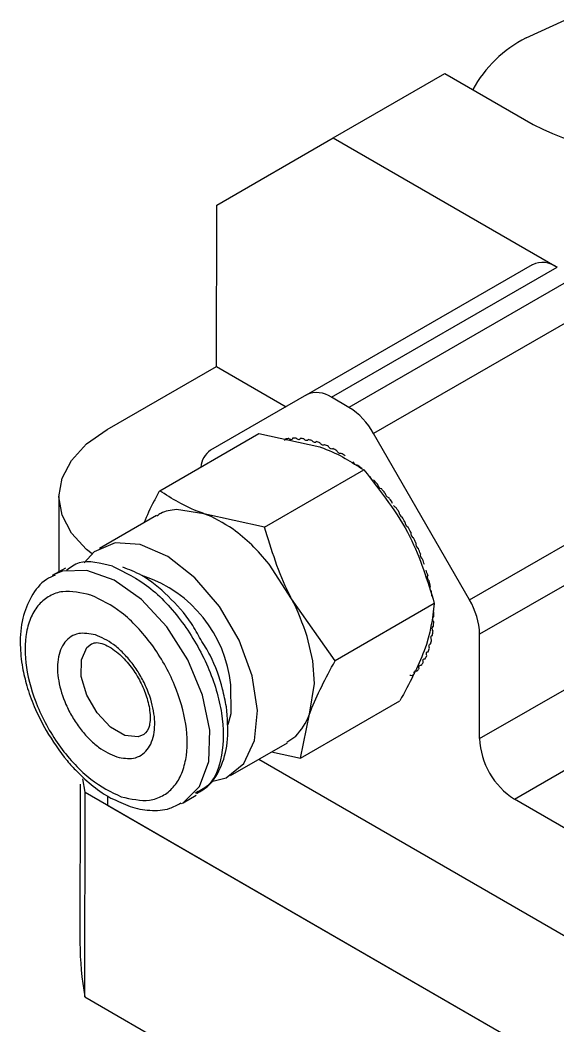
# Model space of a CAD drawing. Header units: millimetres. Extents: x 71 to 341, y 55 to 259.
# Drawn here: x 161.45 to 177.88, y 217.82 to 248.51 of the extents above; entities that cross this region are included whole.
import ezdxf

# ---------------------------------------------------------------- set-up
doc = ezdxf.new("R2010")
doc.units = ezdxf.units.MM

msp = doc.modelspace()

# ---------------------------------------------------------------- linework, layer by layer
at = {"color": 7, "linetype": 'Continuous', "lineweight": 25}
for p, q in [((171.014, 244.919), (174.426, 246.884)), ((174.426, 246.884), (177.126, 245.325)), ((167.457, 242.865), (171.014, 244.919)), ((171.014, 244.919), (177.852, 240.972)), ((167.452, 237.939), (167.457, 242.865)), ((170.204, 237.077), (177.098, 241.047)), ((170.959, 237.002), (177.852, 240.972)), ((178.39, 240.662), (171.497, 236.692)), ((179.143, 239.866), (172.25, 235.896)), ((164.112, 236.015), (167.452, 237.939)), ((167.452, 237.939), (169.575, 236.713)), ((170.204, 237.077), (167.272, 235.383)), ((171.497, 236.692), (170.959, 237.002)), ((165.717, 234.15), (168.747, 235.896)), ((168.747, 235.896), (170.602, 235.486)), ((175.176, 230.821), (172.25, 235.896)), ((168.921, 233.039), (171.951, 234.784)), ((175.176, 230.821), (182.069, 234.791)), ((162.64, 233.969), (162.638, 231.674)), ((167.066, 233.449), (166.227, 233.574)), ((182.38, 233.74), (175.487, 229.77)), ((165.623, 233.393), (163.883, 232.391)), ((168.921, 233.039), (167.066, 233.449)), ((162.837, 231.789), (162.438, 231.559)), ((169.744, 230.854), (169.056, 231.911)), ((162.496, 231.59), (162.438, 231.559)), ((171.072, 228.959), (169.744, 230.854)), ((174.103, 230.705), (171.072, 228.959)), ((175.484, 226.585), (182.377, 230.555)), ((170.391, 228.963), (170.219, 229.704)), ((175.484, 226.585), (175.487, 229.77)), ((170.444, 228.262), (170.391, 228.963)), ((176.548, 224.738), (183.442, 228.708)), ((170.294, 227.33), (170.444, 228.262)), ((170.02, 225.991), (173.051, 227.736)), ((170.02, 225.991), (170.294, 227.33)), ((169.603, 226.474), (169.875, 226.657)), ((167.876, 225.458), (169.616, 226.461)), ((169.13, 226.181), (170.02, 225.991)), ((168.743, 225.958), (186.719, 215.581)), ((163.44, 224.954), (163.375, 225.357)), ((163.288, 225.2), (163.283, 220.356)), ((163.434, 218.704), (163.44, 224.954)), ((163.44, 224.954), (187.44, 211.099)), ((166.431, 224.626), (166.83, 224.856)), ((186.722, 218.865), (176.548, 224.738)), ((164.126, 224.558), (191.35, 208.842)), ((166.386, 224.602), (166.431, 224.626)), ((163.434, 218.704), (187.434, 204.849))]:
    msp.add_line(p, q, dxfattribs=at)
at = {"color": 8, "linetype": 'Continuous', "lineweight": 25}
msp.add_line((164.126, 224.841), (164.126, 224.558), dxfattribs=at)
at = {"color": 7, "linetype": 'Continuous', "lineweight": 25, "flags": 128}
for points in [[(176.905, 247.964), (178.088, 248.503), (178.104, 248.509)], [(163.652, 232.223), (163.487, 232.357), (163.023, 232.858), (162.737, 233.402), (162.64, 233.967), (162.737, 234.532), (163.023, 235.076), (163.487, 235.576), (164.112, 236.015)], [(169.777, 235.75), (169.772, 235.732), (169.763, 235.718), (169.751, 235.709), (169.735, 235.705), (169.718, 235.707), (169.699, 235.714), (169.68, 235.726), (169.662, 235.742)], [(169.777, 235.75), (169.772, 235.732), (169.763, 235.718), (169.751, 235.709), (169.735, 235.705), (169.718, 235.707), (169.699, 235.714), (169.68, 235.726), (169.662, 235.742)], [(170.009, 235.744), (170.002, 235.728), (169.991, 235.715), (169.978, 235.708), (169.961, 235.706), (169.943, 235.71), (169.924, 235.719), (169.905, 235.733), (169.888, 235.751)], [(170.009, 235.744), (170.002, 235.728), (169.991, 235.715), (169.978, 235.708), (169.961, 235.706), (169.943, 235.71), (169.924, 235.719), (169.905, 235.733), (169.888, 235.751)], [(170.248, 235.709), (170.24, 235.694), (170.228, 235.684), (170.213, 235.679), (170.196, 235.679), (170.178, 235.685), (170.159, 235.696), (170.14, 235.712), (170.123, 235.731)], [(170.248, 235.709), (170.24, 235.694), (170.228, 235.684), (170.213, 235.679), (170.196, 235.679), (170.178, 235.685), (170.159, 235.696), (170.14, 235.712), (170.123, 235.731)], [(170.495, 235.646), (170.486, 235.633), (170.472, 235.624), (170.457, 235.621), (170.439, 235.624), (170.42, 235.632), (170.401, 235.645), (170.383, 235.662), (170.367, 235.682)], [(170.495, 235.646), (170.486, 235.633), (170.472, 235.624), (170.457, 235.621), (170.439, 235.624), (170.42, 235.632), (170.401, 235.645), (170.383, 235.662), (170.367, 235.682)], [(170.747, 235.555), (170.736, 235.543), (170.722, 235.537), (170.705, 235.536), (170.687, 235.541), (170.668, 235.55), (170.649, 235.565), (170.631, 235.584), (170.616, 235.605)], [(170.747, 235.555), (170.736, 235.543), (170.722, 235.537), (170.705, 235.536), (170.687, 235.541), (170.668, 235.55), (170.649, 235.565), (170.631, 235.584), (170.616, 235.605)], [(171.002, 235.436), (170.989, 235.426), (170.974, 235.422), (170.957, 235.423), (170.938, 235.43), (170.919, 235.442), (170.901, 235.458), (170.884, 235.478), (170.87, 235.501)], [(171.002, 235.436), (170.989, 235.426), (170.974, 235.422), (170.957, 235.423), (170.938, 235.43), (170.919, 235.442), (170.901, 235.458), (170.884, 235.478), (170.87, 235.501)], [(171.258, 235.29), (171.244, 235.283), (171.228, 235.281), (171.21, 235.284), (171.191, 235.293), (171.172, 235.307), (171.154, 235.324), (171.138, 235.346), (171.125, 235.369)], [(171.258, 235.29), (171.244, 235.283), (171.228, 235.281), (171.21, 235.284), (171.191, 235.293), (171.172, 235.307), (171.154, 235.324), (171.138, 235.346), (171.125, 235.369)], [(171.766, 234.925), (171.75, 234.922), (171.732, 234.924), (171.713, 234.932), (171.694, 234.944), (171.676, 234.961), (171.66, 234.982), (171.646, 235.005), (171.635, 235.029)], [(171.766, 234.925), (171.75, 234.922), (171.732, 234.924), (171.713, 234.932), (171.694, 234.944), (171.676, 234.961), (171.66, 234.982), (171.646, 235.005), (171.635, 235.029)], [(172.821, 233.76), (172.816, 233.777), (172.813, 233.801)], [(172.821, 233.76), (172.816, 233.777), (172.813, 233.801)], [(167.338, 225.283), (167.743, 225.391), (168.287, 225.822), (168.617, 226.529), (168.705, 227.448), (168.541, 228.498), (168.14, 229.587), (167.539, 230.616), (166.79, 231.496), (165.961, 232.146), (165.124, 232.511), (164.354, 232.557), (163.719, 232.28), (163.415, 231.948)], [(174.084, 230.15), (174.071, 230.173), (174.061, 230.197), (174.055, 230.222), (174.053, 230.245), (174.056, 230.265), (174.062, 230.282), (174.072, 230.294), (174.086, 230.302)], [(174.084, 230.15), (174.071, 230.173), (174.061, 230.197), (174.055, 230.222), (174.053, 230.245), (174.056, 230.265), (174.062, 230.282), (174.072, 230.294), (174.086, 230.302)], [(174.064, 229.866), (174.052, 229.89), (174.043, 229.915), (174.039, 229.939), (174.039, 229.961), (174.043, 229.98), (174.051, 229.995), (174.062, 230.006), (174.077, 230.011)], [(174.064, 229.866), (174.052, 229.89), (174.043, 229.915), (174.039, 229.939), (174.039, 229.961), (174.043, 229.98), (174.051, 229.995), (174.062, 230.006), (174.077, 230.011)], [(174.021, 229.599), (174.011, 229.623), (174.004, 229.648), (174.001, 229.671), (174.002, 229.692), (174.008, 229.71), (174.017, 229.723), (174.03, 229.732), (174.046, 229.735)], [(174.021, 229.599), (174.011, 229.623), (174.004, 229.648), (174.001, 229.671), (174.002, 229.692), (174.008, 229.71), (174.017, 229.723), (174.03, 229.732), (174.046, 229.735)], [(173.957, 229.35), (173.948, 229.374), (173.942, 229.398), (173.941, 229.421), (173.944, 229.441), (173.951, 229.457), (173.962, 229.469), (173.976, 229.475), (173.993, 229.476)], [(173.957, 229.35), (173.948, 229.374), (173.942, 229.398), (173.941, 229.421), (173.944, 229.441), (173.951, 229.457), (173.962, 229.469), (173.976, 229.475), (173.993, 229.476)], [(173.765, 228.912), (173.758, 228.937), (173.756, 228.96), (173.758, 228.98), (173.765, 228.997), (173.775, 229.01), (173.788, 229.018), (173.804, 229.02), (173.822, 229.017)], [(173.765, 228.912), (173.758, 228.937), (173.756, 228.96), (173.758, 228.98), (173.765, 228.997), (173.775, 229.01), (173.788, 229.018), (173.804, 229.02), (173.822, 229.017)], [(173.871, 229.12), (173.863, 229.145), (173.86, 229.168), (173.86, 229.19), (173.865, 229.209), (173.873, 229.223), (173.886, 229.233), (173.901, 229.237), (173.918, 229.236)], [(173.871, 229.12), (173.863, 229.145), (173.86, 229.168), (173.86, 229.19), (173.865, 229.209), (173.873, 229.223), (173.886, 229.233), (173.901, 229.237), (173.918, 229.236)], [(173.493, 228.568), (173.49, 228.591), (173.491, 228.612), (173.497, 228.63), (173.506, 228.644), (173.519, 228.653), (173.534, 228.657), (173.552, 228.655), (173.571, 228.647)], [(173.493, 228.568), (173.49, 228.591), (173.491, 228.612), (173.497, 228.63), (173.506, 228.644), (173.519, 228.653), (173.534, 228.657), (173.552, 228.655), (173.571, 228.647)], [(173.638, 228.728), (173.634, 228.752), (173.633, 228.774), (173.637, 228.793), (173.645, 228.809), (173.656, 228.82), (173.671, 228.825), (173.688, 228.826), (173.706, 228.82)], [(173.638, 228.728), (173.634, 228.752), (173.633, 228.774), (173.637, 228.793), (173.645, 228.809), (173.656, 228.82), (173.671, 228.825), (173.688, 228.826), (173.706, 228.82)], [(167.806, 227.015), (167.896, 227.353), (167.888, 228.228)]]:
    msp.add_lwpolyline(points, dxfattribs=at)
at = {"color": 8, "linetype": 'Continuous', "lineweight": 25, "flags": 128}
for points in [[(166.431, 224.626), (166.436, 224.629), (166.936, 225.126), (167.214, 225.887), (167.244, 226.843), (167.025, 227.911), (166.576, 228.994), (165.936, 229.998), (165.163, 230.832), (164.325, 231.423), (163.497, 231.717), (162.752, 231.69), (162.496, 231.59)], [(165.233, 226.706), (165.062, 226.643), (164.654, 226.683), (164.213, 226.937), (163.805, 227.368), (163.493, 227.908), (163.324, 228.477), (163.325, 228.987), (163.494, 229.361), (163.639, 229.481)]]:
    msp.add_lwpolyline(points, dxfattribs=at)
at = {"color": 7, "linetype": 'Continuous', "lineweight": 25}
for centre, radius, start, end in [((178.653, 244.52), 3.862, 116.9235, 150.9918), ((180.879, 252.559), 8.15, 242.5819, 278.8227), ((177.41, 240.356), 0.758, 54.3946, 114.3379), ((170.517, 236.386), 0.758, 54.3946, 114.3379), ((170.347, 234.849), 2.172, 28.8153, 58.0433), ((169.502, 235.726), 0.055, 303.3532, 1.9632), ((169.83, 234.143), 1.608, 96.008, 99.7829), ((169.843, 233.942), 1.809, 88.6025, 92.0919), ((169.828, 233.676), 2.076, 81.8271, 85.0106), ((169.771, 233.35), 2.407, 75.6799, 78.5645), ((167.64, 234.823), 0.67, 123.2872, 175.7387), ((169.665, 232.975), 2.798, 70.1193, 72.7285), ((169.504, 232.561), 3.241, 65.0826, 67.4481), ((169.29, 232.126), 3.726, 60.5003, 62.6556), ((169.029, 231.684), 4.239, 56.3039, 58.2816), ((168.409, 230.849), 5.28, 48.8221, 50.5305), ((172.279, 234.618), 0.15, 188.5607, 260.6087), ((167.767, 230.176), 6.211, 42.2081, 43.7413), ((172.526, 234.368), 0.16, 186.9542, 255.8455), ((167.486, 229.927), 6.586, 39.1184, 40.5927), ((172.763, 234.098), 0.168, 185.0733, 251.6014), ((167.256, 229.745), 6.88, 36.125, 37.5572), ((172.964, 233.778), 0.136, 214.7769, 251.5474), ((167.095, 229.63), 7.078, 33.1955, 34.6008), ((173.194, 233.507), 0.177, 180.4523, 244.4351), ((167.016, 229.579), 7.171, 30.2992, 31.6922), ((173.385, 233.19), 0.178, 177.6814, 241.4192), ((167.029, 229.586), 7.157, 27.4065, 28.8014), ((173.558, 232.864), 0.176, 174.5709, 238.7349), ((167.139, 229.641), 7.034, 24.488, 25.899), ((173.71, 232.53), 0.172, 171.0858, 236.3581), ((167.345, 229.731), 6.81, 21.5134, 22.9554), ((173.841, 232.191), 0.166, 167.1817, 234.272), ((167.641, 229.843), 6.493, 18.4508, 19.9393), ((168.018, 229.962), 6.098, 15.2656, 16.8178), ((163.978, 227.817), 3.932, 6.0058, 71.4373), ((174.037, 231.512), 0.148, 157.8894, 230.9321), ((168.46, 230.075), 5.641, 11.9195, 13.5543), ((174.1, 231.177), 0.137, 152.3667, 229.663), ((168.949, 230.17), 5.143, 8.3695, 10.1082), ((173.314, 229.698), 2.174, 1.8951, 31.1028), ((174.247, 230.567), 0.204, 201.0543, 216.2332), ((169.987, 230.269), 4.099, 0.4563, 2.4789), ((170.967, 230.22), 3.117, 351.0592, 353.4871), ((170.494, 230.263), 3.592, 355.9762, 358.185), ((171.39, 230.143), 2.687, 345.6353, 348.3158), ((171.751, 230.041), 2.312, 339.6393, 342.6027), ((172.042, 229.923), 1.998, 333.0228, 336.289), ((172.409, 229.696), 1.565, 317.9297, 321.7736), ((172.261, 229.804), 1.748, 325.7719, 329.3417), ((173.379, 228.452), 0.0613, 51.6239, 114.2309), ((172.495, 229.614), 1.446, 309.6137, 313.6652), ((177.796, 226.687), 2.314, 182.5374, 237.3861), ((172.346, 220.35), 9.063, 179.9631, 190.4649)]:
    msp.add_arc(centre, radius, start, end, dxfattribs=at)
for points, knots in [([(170.602, 235.486), (170.64, 235.472), (171.177, 235.283), (171.578, 235.024), (171.951, 234.784)], [0, 0, 0, 0, 0.070194, 1, 1, 1, 1]), ([(171.951, 234.784), (172.467, 234.131), (173.433, 232.91), (173.89, 231.405), (174.103, 230.705)], [0, 0, 0, 0, 0.534705, 1, 1, 1, 1]), ([(165.717, 234.15), (165.657, 234.045), (165.463, 233.704), (165.329, 233.389), (165.237, 233.171)], [0, 0, 0, 0, 0.308058, 1, 1, 1, 1]), ([(167.066, 233.449), (167.029, 233.463), (166.491, 233.652), (166.09, 233.91), (165.717, 234.15)], [0, 0, 0, 0, 0.07018, 1, 1, 1, 1]), ([(166.227, 233.574), (166.059, 233.554), (165.838, 233.529), (165.669, 233.405), (165.629, 233.376)], [0, 0, 0, 0, 0.762204, 1, 1, 1, 1]), ([(167.96, 232.973), (167.659, 233.16), (167.359, 233.348), (167.066, 233.449), (167.066, 233.449)], [0, 0, 0, 0, 0.999783, 1, 1, 1, 1]), ([(169.744, 230.854), (169.719, 230.902), (169.359, 231.593), (169.132, 232.342), (168.921, 233.039)], [0, 0, 0, 0, 0.070071, 1, 1, 1, 1]), ([(164.28, 231.845), (163.914, 231.939), (163.365, 232.081), (162.995, 231.81), (162.872, 231.72)], [0, 0, 0, 0, 0.667936, 1, 1, 1, 1]), ([(166.971, 229.61), (166.88, 229.775), (166.606, 230.27), (165.983, 230.955), (165.262, 231.562), (164.782, 231.743), (164.588, 231.816)], [0, 0, 0, 0, 0.156492, 0.469364, 0.784752, 1, 1, 1, 1]), ([(162.526, 231.57), (162.434, 231.531), (162.13, 231.401), (161.775, 230.941), (161.504, 230.263), (161.434, 229.515), (161.506, 228.807), (161.657, 228.174), (161.883, 227.522), (162.119, 227.076), (162.248, 226.833)], [0, 0, 0, 0, 0.067311, 0.223202, 0.373882, 0.53386, 0.659879, 0.757464, 0.867515, 1, 1, 1, 1]), ([(163.618, 230.966), (163.318, 231.033), (162.856, 231.138), (162.347, 230.956), (162.02, 230.696), (161.778, 230.319), (161.592, 229.706), (161.59, 228.775), (161.889, 227.737), (162.289, 226.916), (162.679, 226.314), (163.125, 225.778), (163.75, 225.194), (164.231, 224.962), (164.543, 224.811)], [0, 0, 0, 0, 0.119721, 0.184836, 0.25, 0.315115, 0.380279, 0.5, 0.619721, 0.684836, 0.75, 0.815115, 0.880279, 1, 1, 1, 1]), ([(164.543, 224.811), (164.843, 224.744), (165.305, 224.64), (165.814, 224.821), (166.141, 225.081), (166.383, 225.458), (166.569, 226.071), (166.571, 227.002), (166.273, 228.04), (165.872, 228.862), (165.482, 229.464), (165.036, 229.999), (164.412, 230.584), (163.93, 230.816), (163.618, 230.966)], [0, 0, 0, 0, 0.119721, 0.184836, 0.25, 0.315115, 0.380279, 0.5, 0.619721, 0.684836, 0.75, 0.815115, 0.880279, 1, 1, 1, 1]), ([(170.219, 229.704), (170.08, 230.093), (169.94, 230.481), (169.744, 230.854), (169.744, 230.854)], [0, 0, 0, 0, 0.999783, 1, 1, 1, 1]), ([(174.103, 230.705), (174.047, 230.25), (173.942, 229.4), (173.334, 228.264), (173.051, 227.736)], [0, 0, 0, 0, 0.534707, 1, 1, 1, 1]), ([(163.753, 229.752), (163.575, 229.784), (163.301, 229.834), (163.004, 229.708), (162.816, 229.539), (162.68, 229.302), (162.582, 228.923), (162.597, 228.355), (162.792, 227.731), (163.043, 227.242), (163.283, 226.886), (163.556, 226.573), (163.934, 226.235), (164.222, 226.108), (164.408, 226.026)], [0, 0, 0, 0, 0.119721, 0.184902, 0.25, 0.31518, 0.380279, 0.5, 0.619721, 0.684902, 0.75, 0.81518, 0.880279, 1, 1, 1, 1]), ([(164.408, 226.026), (164.586, 225.993), (164.861, 225.944), (165.157, 226.07), (165.345, 226.238), (165.481, 226.475), (165.58, 226.855), (165.564, 227.422), (165.37, 228.047), (165.119, 228.536), (164.878, 228.892), (164.606, 229.205), (164.227, 229.543), (163.939, 229.67), (163.753, 229.752)], [0, 0, 0, 0, 0.119721, 0.184902, 0.25, 0.31518, 0.380279, 0.5, 0.619721, 0.684902, 0.75, 0.81518, 0.880279, 1, 1, 1, 1]), ([(167.752, 227.556), (167.717, 227.735), (167.616, 228.254), (167.366, 228.973), (167.07, 229.451), (166.971, 229.61)], [0, 0, 0, 0, 0.261435, 0.754489, 1, 1, 1, 1]), ([(163.635, 229.479), (163.686, 229.497), (163.78, 229.531), (163.991, 229.483), (164.217, 229.369), (164.493, 229.167), (164.813, 228.837), (165.105, 228.391), (165.279, 227.994), (165.371, 227.676), (165.417, 227.427), (165.43, 227.184), (165.398, 226.876), (165.301, 226.776), (165.233, 226.706)], [0, 0, 0, 0, 0.093475, 0.177207, 0.251453, 0.31564, 0.418989, 0.516116, 0.609267, 0.657886, 0.713602, 0.776015, 0.844706, 1, 1, 1, 1]), ([(170.294, 227.33), (170.307, 227.365), (170.488, 227.868), (170.791, 228.434), (171.072, 228.959)], [0, 0, 0, 0, 0.070069, 1, 1, 1, 1]), ([(166.841, 224.91), (166.969, 224.982), (167.307, 225.174), (167.635, 225.764), (167.843, 226.572), (167.783, 227.218), (167.752, 227.556)], [0, 0, 0, 0, 0.16163, 0.427581, 0.700517, 1, 1, 1, 1]), ([(169.875, 226.657), (170.037, 226.858), (170.198, 227.059), (170.294, 227.33), (170.294, 227.33)], [0, 0, 0, 0, 0.999783, 1, 1, 1, 1]), ([(162.248, 226.833), (162.452, 226.515), (162.738, 226.069), (163.241, 225.517), (163.687, 225.119), (164.144, 224.797), (164.429, 224.681), (164.53, 224.64)], [0, 0, 0, 0, 0.326558, 0.457051, 0.669575, 0.883638, 1, 1, 1, 1]), ([(164.53, 224.64), (164.624, 224.596), (164.918, 224.456), (165.424, 224.38), (165.967, 224.399), (166.251, 224.561), (166.36, 224.623)], [0, 0, 0, 0, 0.147662, 0.463173, 0.792791, 1, 1, 1, 1])]:
    msp.add_open_spline(points, degree=3, knots=knots, dxfattribs=at)
msp.add_open_spline([(169.056, 231.911), (168.883, 232.115), (168.537, 232.523), (168.152, 232.823), (167.96, 232.973)], degree=3, dxfattribs=at)
at = {"color": 8, "linetype": 'Continuous', "lineweight": 25}
msp.add_open_spline([(164.28, 231.845), (164.652, 231.666), (165.394, 231.308), (166.445, 230.172), (167.243, 228.795), (167.68, 227.328), (167.666, 226.042), (167.343, 225.173), (166.927, 224.984), (166.788, 224.921)], degree=3, knots=[0, 0, 0, 0, 0.153779, 0.3075581, 0.4613371, 0.6151161, 0.7688951, 0.9226742, 1, 1, 1, 1], dxfattribs=at)

doc.saveas('drawing.dxf')
